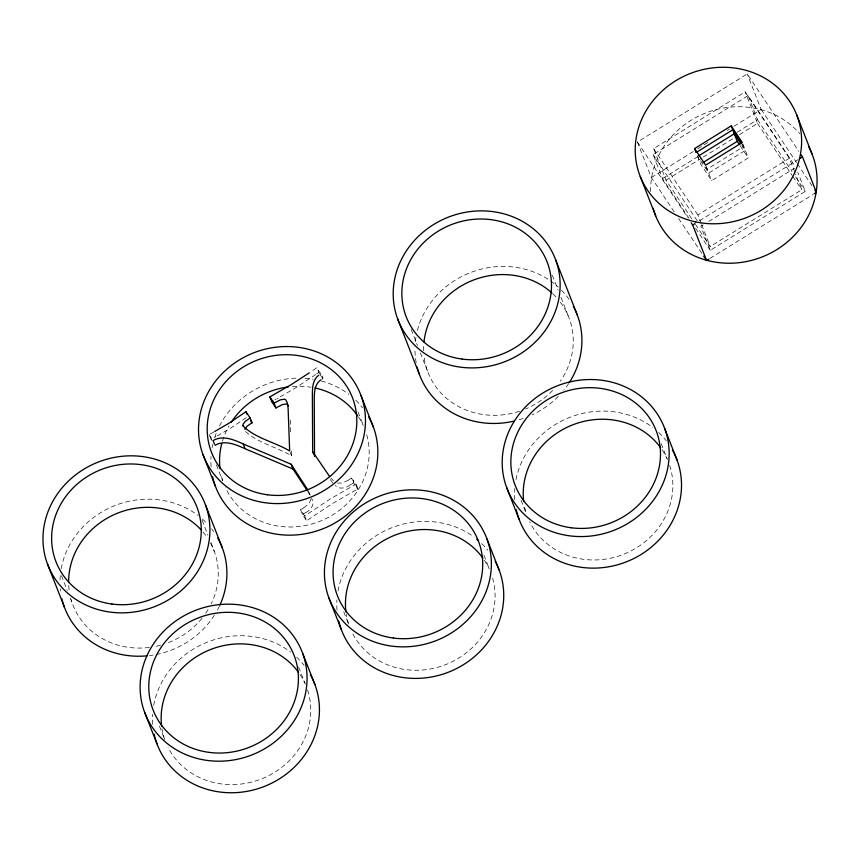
<?xml version="1.0" encoding="UTF-8"?>
<svg xmlns="http://www.w3.org/2000/svg" width="860" height="860" viewBox="0 0 860 860"><rect width="100%" height="100%" fill="white"/><g stroke="black" fill="none" stroke-linecap="round" stroke-linejoin="round"><path stroke-width="0.64" stroke-dasharray="4.3 3.22" d="M352.138 483.696C357.427 481.815 345.623 471.473 355.599 483.836M351.493 484.158L350.611 484.76M246.218 417.627L230.802 428.065L216.57 436.289M356.051 489.963L331.745 503.971L306.568 520.762L304.698 515.968L330.455 498.811L354.621 484.922M321.382 379.572C326.746 377.863 316.706 370.165 316.878 367.714L310.213 372.24M316.76 373.863L318.759 372.509L316.878 367.714M315.792 374.53L295.754 387.763L279.005 397.556M348.73 479.966L351.6 477.999M303.763 507.873L309.363 503.25L311.094 498.628M305.644 512.667C310.89 510.163 315.34 504.046 311.567 498.402M674.197 211.85L651.353 177.558L637.443 142.05L747.243 73.928L798.8 151.371M691.816 218.892L666.038 180.17L653.664 148.619L745.158 91.848L789.362 158.229L795.07 172.796M688.967 218.3L662.501 178.557L653.095 154.553L748.06 95.632L795.113 166.302M651.353 177.558L693.235 151.575M697.772 148.758L707.952 142.438M727.195 130.505L729.463 129.097M733.988 126.291L761.154 109.435L747.243 73.928M662.501 178.557L697.557 156.81M737.117 132.268L757.466 119.637L748.06 95.632M666.038 180.17L702.179 157.745M703.308 157.047L733.806 138.127M739.46 134.622L757.531 123.41L745.158 91.848M697.385 155.714L700.653 164.034L711.693 180.632L748.297 157.917L742.707 143.663M701.19 223.493L697.858 214.989L789.362 158.229M699.481 220.805L797.962 159.713M703.147 224.911L700.879 226.32L710.285 250.325L805.25 191.404L797.725 172.204M708.79 221.407L794.715 168.108M695.493 224.428L710.231 246.551L801.724 189.791L795.543 174.01M709.995 258.419L813.001 194.521M320.963 373.95L320.361 374.304M348.461 480.138L342.323 482.987L337.453 483.127M350.342 484.933C346.042 487.932 339.442 490.006 335.346 485.502M300.731 509.561L303.569 507.991M302.613 514.355L305.44 512.786M277.081 398.642L278.06 398.094M275.039 399.803L276.082 399.212M213.947 431.913L209.087 434.59L211.721 440.524M215.828 436.708L214.28 437.557M210.969 439.385L211.818 438.912M291.379 450.984L291.551 455.746C276.651 447.06 257.505 442.889 244.96 430.957M333.465 480.708L330.928 478.117M332.809 482.901L330.079 479.428M761.154 109.435L796.51 162.54M797.252 163.647L811.98 185.771M757.466 119.637L792.028 171.538M795.693 177.052L805.25 191.404M757.531 123.41L792.146 175.408M792.888 176.515L801.724 189.791M742.32 144.211L743.792 146.426L707.189 169.13L705.716 166.915M741.653 144.835L745.341 150.371L708.737 173.075L697.686 156.477M740.191 145.749L748.297 157.917M653.664 148.619L697.858 214.989M653.095 154.553L697.202 220.794M695.589 228.244L710.285 250.325M637.443 142.05L687.538 217.279M678.615 218.483L702.179 253.893M318.759 372.509L319.791 374.057M320.307 374.831L322.898 378.722M353.557 482.739L354.868 484.707M304.698 515.968L300.516 509.69L302.387 514.484L306.568 520.762M209.087 434.59L211.861 438.761M307.719 491.458L310.213 495.661M308.342 490.866L310.342 495.231M706.114 166.367L711.693 180.632M701.663 224.707L710.231 246.551M661.243 443.706L667.424 459.487M552.313 275.254L558.118 290.067M561.021 297.474L569.245 318.458M521.053 500.316L525.815 512.452M411.188 329.455L417.476 345.494M420.379 352.901L427.635 371.423M483.933 555.216L489.168 568.567M358.039 411.94L363.275 425.291M290.142 452.145L291.551 455.746M343.753 611.815L348.988 625.166M298.678 667.124L305.343 684.119M216.43 464.905L222.611 480.686M202.111 520.257L207.937 535.124M210.85 542.553L214.248 551.228M159.444 726.152L163.733 737.074M61.468 575.695L67.295 590.562M70.208 597.99L72.638 604.182M290.282 420.013L290.787 434.311M152.704 724.324A84.344 77.583 -21.4 0 1 152.618 714.262M153.703 705.308A84.344 77.583 -21.4 0 1 207.862 641.925A84.344 77.583 -21.4 0 1 290.594 652.052M296.625 657.147A84.344 77.583 -21.4 0 1 304.161 665.393M307.59 690.107A75.594 69.531 -21.4 0 1 262.644 778.45A75.594 69.531 -21.4 0 1 168.151 747.534M164.733 739.557A75.594 69.531 -21.4 0 1 161.992 728.721M300.011 674.509A75.594 69.531 -21.4 0 1 304.859 683.173M514.785 499.692A84.344 77.583 -21.4 0 1 514.774 488.512M515.989 479.568A84.344 77.583 -21.4 0 1 570.513 417.079A84.344 77.583 -21.4 0 1 652.675 427.42M658.706 432.515A84.344 77.583 -21.4 0 1 666.253 440.771M669.671 465.475A75.594 69.531 -21.4 0 1 624.102 554.076A75.594 69.531 -21.4 0 1 529.674 521.794M525.697 511.377A75.594 69.531 -21.4 0 1 524.073 504.089M662.092 449.877A75.594 69.531 -21.4 0 1 666.941 458.541M650.708 191.587A84.065 77.325 -21.4 0 1 705.877 112.907A84.065 77.325 -21.4 0 1 799.66 133.633M211.108 466.711A84.344 77.583 -21.4 0 1 211.023 456.649M212.108 447.694A84.344 77.583 -21.4 0 1 212.785 444.362M214.957 436.687A84.344 77.583 -21.4 0 1 216.139 433.451M219.44 426.087A84.344 77.583 -21.4 0 1 296.711 378.142M305.02 378.314A84.344 77.583 -21.4 0 1 313.233 379.26M321.253 380.98A84.344 77.583 -21.4 0 1 348.999 394.439M355.836 400.308A84.344 77.583 -21.4 0 1 362.576 407.79M366.715 434.87A75.594 69.531 -21.4 0 1 318.544 521.827A75.594 69.531 -21.4 0 1 225.47 487.695M222.751 480.762A75.594 69.531 -21.4 0 1 220.848 473.559M222.417 441.202A75.594 69.531 -21.4 0 1 229.072 425.818M292.454 386.495A75.594 69.531 -21.4 0 1 311.019 387.247M358.416 416.896A75.594 69.531 -21.4 0 1 363.264 425.571M337.002 609.987A84.344 77.583 -21.4 0 1 336.926 599.914M338.002 590.971A84.344 77.583 -21.4 0 1 391.612 527.803A84.344 77.583 -21.4 0 1 473.989 537.038M481.74 543.585A84.344 77.583 -21.4 0 1 487.77 550.185M492.619 578.135A75.594 69.531 -21.4 0 1 445.071 664.866A75.594 69.531 -21.4 0 1 351.901 632.089M348.644 624.038A75.594 69.531 -21.4 0 1 346.29 614.384M484.32 560.172A75.594 69.531 -21.4 0 1 489.168 568.836M568.686 383.538A84.344 77.583 -21.4 0 1 563.837 390.171M558.333 396.352A84.344 77.583 -21.4 0 1 532.071 414.896M523.138 418.508A84.344 77.583 -21.4 0 1 517.387 420.271M416.186 362.748A84.344 77.583 -21.4 0 1 414.971 348.321M415.369 341.603A84.344 77.583 -21.4 0 1 415.982 337.12M417.401 330.466A84.344 77.583 -21.4 0 1 476.59 270.449A84.344 77.583 -21.4 0 1 558.269 287.079M561.494 290.207A84.344 77.583 -21.4 0 1 569.9 300.613M560.322 302.161A75.594 69.531 -21.4 0 1 560.226 381.27M552.679 390.44A75.594 69.531 -21.4 0 1 525.621 408.952M519.558 411.22A75.594 69.531 -21.4 0 1 424.109 356.954M423.647 350.729A75.594 69.531 -21.4 0 1 423.776 344.452M552.797 293.765A75.594 69.531 -21.4 0 1 556.334 297.345M219.397 606.182A84.344 77.583 -21.4 0 1 216.731 611.32M214.323 615.319A84.344 77.583 -21.4 0 1 149.436 655.578M60.512 591.11A84.344 77.583 -21.4 0 1 60.275 588.896M59.996 579.962A84.344 77.583 -21.4 0 1 60.264 575.48M61.178 568.772A84.344 77.583 -21.4 0 1 115.347 505.39A84.344 77.583 -21.4 0 1 198.069 515.516M202.433 519.096A84.344 77.583 -21.4 0 1 207.271 523.783M211.646 528.868A84.344 77.583 -21.4 0 1 213.645 531.544M210.678 543.305A75.594 69.531 -21.4 0 1 211.173 603.924M208.077 609.643A75.594 69.531 -21.4 0 1 205.218 614.029M202.057 618.243A75.594 69.531 -21.4 0 1 167.614 642.904M160.422 645.226A75.594 69.531 -21.4 0 1 154.123 646.677M149.35 647.429A75.594 69.531 -21.4 0 1 71.09 599.463M69.112 589.724A75.594 69.531 -21.4 0 1 68.692 584.746M202.992 531.996A75.594 69.531 -21.4 0 1 207.486 537.973"/><path stroke-width="1.29" d="M244.885 429.452A3.762 3.462 -21.4 0 1 245.025 428.946L247.185 426.108L252.001 422.798L250.12 418.003L245.939 411.725L228.921 423.27L214.688 431.494M318.738 375.239C312.083 380.109 312.384 389.247 312.384 396.729L312.664 451.672L313.599 454.069M320.619 380.034C313.954 384.904 314.265 394.041 314.265 401.523L314.534 456.466M309.331 372.832L291.422 384.485L269.868 396.879L271.749 401.674L275.931 407.952L282.402 404.576L286.498 404.028A2.999 2.763 -21.4 0 1 287.616 404.619L288.53 405.909M213.28 440.556L213.796 440.191A7.783 7.159 -21.4 0 1 214.129 439.965C226.223 434.117 239.112 442.653 250.529 447.028L291.131 464.239L307.794 489.877M215.161 445.351L215.677 444.986A7.783 7.159 -21.4 0 1 216 444.76C228.104 438.912 240.993 447.447 252.41 451.822L293.002 469.033L306.805 490.06M250.12 418.003L245.315 421.314L243.143 424.152A3.762 3.462 -21.4 0 0 243.014 425.915M694.601 148.587L731.193 125.882L742.245 142.48L705.641 165.184L694.601 148.587L695.987 152.155M696.138 152.532L732.741 129.828L741.578 143.104M698.793 155.789L734.289 133.773L740.912 143.727M702.867 162.658L737.246 141.33L731.193 125.882M708.866 259.118L706.608 260.526L692.687 225.019L694.955 223.621M800.219 158.315L802.487 156.907L801.015 154.692M814.14 193.812L816.398 192.414L802.487 156.907M275.931 407.952L274.05 403.157L280.521 399.782L284.617 399.233A2.999 2.763 -21.4 0 1 285.746 399.825L287.304 402.921L288.1 408.199L289.669 450.952C274.921 442.072 255.13 438.267 243.014 425.915M271.749 401.674L272.878 401.029M329.584 476.483L312.664 451.672M814.925 190.2L816.398 192.414M737.246 141.33L739.46 144.641M691.214 222.804L692.687 225.019M703.652 256.097L706.608 260.526M269.868 396.879L274.05 403.157M250.69 420.83L252.001 422.798M796.607 114.638L812.066 154.08M640.238 176.429L655.696 215.881M664.683 428.506A84.344 77.583 -21.4 0 1 569.535 535.823A84.344 77.583 -21.4 0 1 522.815 409.822A84.344 77.583 -21.4 0 1 664.683 428.506L677.046 460.068M555.667 259.849A84.344 77.583 -21.4 0 1 460.53 367.166A84.344 77.583 -21.4 0 1 413.81 241.165A84.344 77.583 -21.4 0 1 555.667 259.849L577.436 315.394M506.68 487.598L519.042 519.16M486.9 538.801A84.344 77.583 -21.4 0 1 391.752 646.118A84.344 77.583 -21.4 0 1 345.043 520.117A84.344 77.583 -21.4 0 1 486.9 538.801L499.262 570.352M397.664 318.942L419.433 374.487M361.006 395.525A84.344 77.583 -21.4 0 1 265.858 502.842A84.344 77.583 -21.4 0 1 219.139 376.841A84.344 77.583 -21.4 0 1 361.006 395.525L373.369 427.087M355.857 484.223L357.738 489.017M291.131 464.239L293.002 469.033M328.896 597.883L341.269 629.445M245.939 411.725L246.884 414.122M243.165 443.814L245.046 448.608M302.591 653.138A84.344 77.583 -21.4 0 1 207.453 760.455A84.344 77.583 -21.4 0 1 160.734 634.454A84.344 77.583 -21.4 0 1 302.591 653.138L314.964 684.7M213.129 440.664L214.538 444.254M203.003 454.617L215.365 486.179M205.443 504.798A84.344 77.583 -21.4 0 1 110.306 612.116A84.344 77.583 -21.4 0 1 63.586 486.115A84.344 77.583 -21.4 0 1 205.443 504.798L222.439 548.164M144.598 712.23L156.961 743.782M47.44 563.891L64.435 607.257M310.32 674.638A84.344 77.583 -21.4 0 1 263.493 786.771A84.344 77.583 -21.4 0 1 154.155 734.214M161.637 726.259A75.594 69.531 -21.4 0 1 210.528 649.526A75.594 69.531 -21.4 0 1 298.592 672.455M672.402 450.017A84.344 77.583 -21.4 0 1 625.575 562.15A84.344 77.583 -21.4 0 1 516.236 509.593M523.718 501.627A75.594 69.531 -21.4 0 1 572.609 424.894A75.594 69.531 -21.4 0 1 660.673 447.823M808.701 146.823A84.065 77.325 -21.4 0 1 762.358 256.871A84.065 77.325 -21.4 0 1 653.192 208.324M368.725 417.035A84.344 77.583 -21.4 0 1 321.909 529.169A84.344 77.583 -21.4 0 1 212.56 476.612M220.042 468.646A75.594 69.531 -21.4 0 1 221.74 443.652M231.114 422.475A75.594 69.531 -21.4 0 1 288.455 386.903M314.9 387.967A75.594 69.531 -21.4 0 1 357.717 415.864M495.156 561.279A84.344 77.583 -21.4 0 1 447.802 672.434A84.344 77.583 -21.4 0 1 338.711 620.963M476.676 539.102A84.344 77.583 -21.4 0 1 478.407 540.553M345.946 611.922A75.594 69.531 -21.4 0 1 394.837 535.189A75.594 69.531 -21.4 0 1 482.89 558.118M573.33 306.321A84.344 77.583 -21.4 0 1 569.331 382.56M513.893 421.153A84.344 77.583 -21.4 0 1 417.143 367.08M423.991 341.947A75.594 69.531 -21.4 0 1 473.634 279.984A75.594 69.531 -21.4 0 1 551.873 292.916M217.795 538.113A84.344 77.583 -21.4 0 1 219.88 605.128M147.06 655.836A84.344 77.583 -21.4 0 1 61.877 598.764M68.628 582.241A75.594 69.531 -21.4 0 1 118.003 512.99A75.594 69.531 -21.4 0 1 201.337 530.115M209.13 752.382A75.594 69.531 -21.4 0 0 294.399 656.201A75.594 69.531 -21.4 0 0 167.259 639.453A75.594 69.531 -21.4 0 0 209.13 752.382M571.212 527.76A75.594 69.531 -21.4 0 0 656.481 431.569A75.594 69.531 -21.4 0 0 529.341 414.821A75.594 69.531 -21.4 0 0 571.212 527.76M695.633 221.891A84.065 77.325 -21.4 0 0 799.112 122.184A84.065 77.325 -21.4 0 0 660.512 92.514A84.065 77.325 -21.4 0 0 695.633 221.891M267.535 494.779A75.594 69.531 -21.4 0 0 352.804 398.588A75.594 69.531 -21.4 0 0 225.664 381.851A75.594 69.531 -21.4 0 0 267.535 494.779M393.428 638.045A75.594 69.531 -21.4 0 0 478.708 541.865A75.594 69.531 -21.4 0 0 351.557 525.116A75.594 69.531 -21.4 0 0 393.428 638.045M462.196 359.093A75.594 69.531 -21.4 0 0 547.476 262.913A75.594 69.531 -21.4 0 0 420.325 246.164A75.594 69.531 -21.4 0 0 462.196 359.093M111.983 604.053A75.594 69.531 -21.4 0 0 197.252 507.862A75.594 69.531 -21.4 0 0 70.111 491.114A75.594 69.531 -21.4 0 0 111.983 604.053"/></g></svg>
